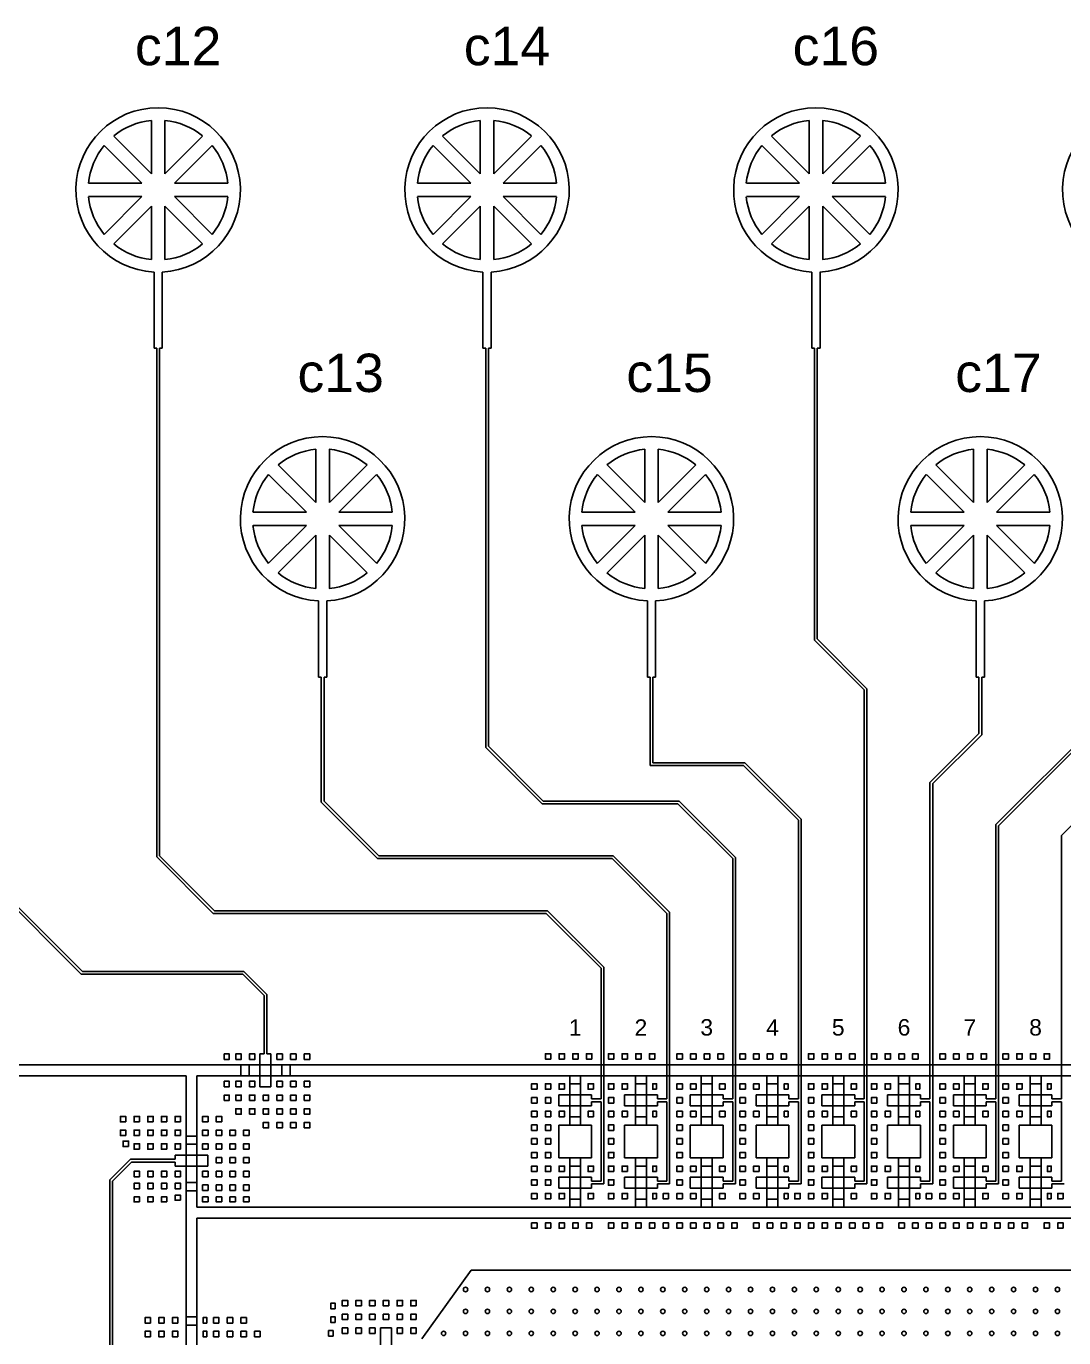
# Model space of a CAD drawing. Header units: millimetres. Extents: x -167437 to 196752, y 185 to 128185.
# Drawn here: x -157972 to -148507, y 51013 to 62975 of the extents above; entities that cross this region are included whole.
import ezdxf

# ---------------------------------------------------------------- set-up
doc = ezdxf.new("R2010")
doc.units = ezdxf.units.MM
for name, color, linetype in [('Control - Clear', 10, 'Continuous'), ('Control - Mask', 40, 'Continuous'), ('Flow - AZ50', 80, 'Continuous'), ('Flow - Clear', 140, 'Continuous'), ('Flow - Mask', 131, 'Continuous')]:
    doc.layers.add(name, color=color, linetype=linetype)
doc.styles.get("Standard").update_dxf_attribs({"font": 'arial.ttf'})

msp = doc.modelspace()

# ---------------------------------------------------------------- linework, layer by layer
at = {"layer": 'Control - Clear'}
for p, q in [((-156805, 60733), (-156805, 60038)), ((-156730, 60733), (-156730, 60038)), ((-153805, 60733), (-153805, 60038)), ((-153730, 60733), (-153730, 60038)), ((-150805, 60733), (-150805, 60038)), ((-150730, 60733), (-150730, 60038)), ((-156805, 60038), (-156780, 60038)), ((-156780, 55398), (-156780, 60038)), ((-156755, 60038), (-156730, 60038)), ((-156755, 55408), (-156755, 60038)), ((-153805, 60038), (-153780, 60038)), ((-153780, 56398), (-153780, 60038)), ((-153755, 60038), (-153730, 60038)), ((-153755, 56408), (-153755, 60038)), ((-150805, 60038), (-150780, 60038)), ((-150780, 60038), (-150780, 57376)), ((-150755, 60038), (-150730, 60038)), ((-150755, 60038), (-150755, 57387)), ((-155305, 57733), (-155305, 57038)), ((-155230, 57733), (-155230, 57038)), ((-152305, 57733), (-152305, 57038)), ((-152230, 57733), (-152230, 57038)), ((-149305, 57733), (-149305, 57038)), ((-149230, 57733), (-149230, 57038)), ((-150327, 56923), (-150780, 57376)), ((-150302, 56933), (-150755, 57387)), ((-155305, 57038), (-155280, 57038)), ((-155280, 55898), (-155280, 57038)), ((-155255, 57038), (-155230, 57038)), ((-155255, 55908), (-155255, 57038)), ((-152305, 57038), (-152280, 57038)), ((-152280, 57038), (-152280, 56233)), ((-152255, 57038), (-152230, 57038)), ((-152255, 57038), (-152255, 56258)), ((-149305, 57038), (-149280, 57038)), ((-149280, 57038), (-149280, 56523)), ((-149255, 57038), (-149230, 57038)), ((-149255, 57038), (-149255, 56513)), ((-149127, 55694), (-147780, 57040)), ((-149102, 55683), (-147755, 57030)), ((-150327, 53191), (-150327, 56923)), ((-150302, 52416), (-150302, 56933)), ((-149280, 56523), (-149727, 56077)), ((-149255, 56513), (-149702, 56067)), ((-153266, 55883), (-153780, 56398)), ((-153255, 55908), (-153755, 56408)), ((-151427, 56233), (-152280, 56233)), ((-151416, 56258), (-152255, 56258)), ((-151427, 56233), (-150927, 55733)), ((-151416, 56258), (-150902, 55744)), ((-148527, 55594), (-148012, 56108)), ((-149727, 53191), (-149727, 56077)), ((-149702, 52416), (-149702, 56067)), ((-159030, 55889), (-157469, 54328)), ((-159005, 55900), (-157459, 54353)), ((-154766, 55383), (-155280, 55898)), ((-154755, 55408), (-155255, 55908)), ((-152027, 55883), (-153266, 55883)), ((-152016, 55908), (-153255, 55908)), ((-152027, 55883), (-151527, 55383)), ((-152016, 55908), (-151502, 55394)), ((-150927, 53191), (-150927, 55733)), ((-150902, 52416), (-150902, 55744)), ((-149127, 53191), (-149127, 55694)), ((-149102, 52416), (-149102, 55683)), ((-148527, 53191), (-148527, 55594)), ((-156266, 54883), (-156780, 55398)), ((-156255, 54908), (-156755, 55408)), ((-152616, 55408), (-154755, 55408)), ((-152616, 55408), (-152102, 54894)), ((-151502, 52416), (-151502, 55394)), ((-152627, 55383), (-154766, 55383)), ((-152627, 55383), (-152127, 54883)), ((-151527, 53191), (-151527, 55383)), ((-153227, 54883), (-156266, 54883)), ((-153216, 54908), (-156255, 54908)), ((-153227, 54883), (-152727, 54383)), ((-153216, 54908), (-152702, 54394)), ((-152127, 53191), (-152127, 54883)), ((-152102, 52416), (-152102, 54894)), ((-155996, 54328), (-157469, 54328)), ((-155986, 54353), (-157459, 54353)), ((-155996, 54328), (-155802, 54134)), ((-155986, 54353), (-155777, 54144)), ((-152727, 53191), (-152727, 54383)), ((-152702, 52416), (-152702, 54394)), ((-155802, 53603), (-155802, 54134)), ((-155777, 53603), (-155777, 54144)), ((-155802, 53603), (-155839, 53603)), ((-155839, 53603), (-155839, 53303)), ((-155739, 53603), (-155777, 53603)), ((-155739, 53303), (-155739, 53603)), ((-155739, 53303), (-155839, 53303)), ((-152814, 53228), (-153114, 53228)), ((-153114, 53228), (-153114, 53128)), ((-153114, 53128), (-152814, 53128)), ((-152814, 53191), (-152814, 53228)), ((-152814, 53191), (-152727, 53191)), ((-152814, 53128), (-152814, 53166)), ((-152814, 53166), (-152727, 53166)), ((-152727, 52441), (-152727, 53166)), ((-152214, 53228), (-152514, 53228)), ((-152514, 53228), (-152514, 53128)), ((-152514, 53128), (-152214, 53128)), ((-152214, 53191), (-152214, 53228)), ((-152214, 53191), (-152127, 53191)), ((-152214, 53128), (-152214, 53166)), ((-152214, 53166), (-152127, 53166)), ((-152127, 52441), (-152127, 53166)), ((-151614, 53228), (-151914, 53228)), ((-151914, 53228), (-151914, 53128)), ((-151914, 53128), (-151614, 53128)), ((-151614, 53191), (-151614, 53228)), ((-151614, 53191), (-151527, 53191)), ((-151614, 53128), (-151614, 53166)), ((-151614, 53166), (-151527, 53166)), ((-151527, 52441), (-151527, 53166)), ((-151014, 53228), (-151314, 53228)), ((-151314, 53228), (-151314, 53128)), ((-151314, 53128), (-151014, 53128)), ((-151014, 53191), (-151014, 53228)), ((-151014, 53191), (-150927, 53191)), ((-151014, 53128), (-151014, 53166)), ((-151014, 53166), (-150927, 53166)), ((-150927, 52441), (-150927, 53166)), ((-150414, 53228), (-150714, 53228)), ((-150714, 53228), (-150714, 53128)), ((-150714, 53128), (-150414, 53128)), ((-150414, 53191), (-150414, 53228)), ((-150414, 53191), (-150327, 53191)), ((-150414, 53128), (-150414, 53166)), ((-150414, 53166), (-150327, 53166)), ((-150327, 52441), (-150327, 53166)), ((-149814, 53228), (-150114, 53228)), ((-150114, 53228), (-150114, 53128)), ((-150114, 53128), (-149814, 53128)), ((-149814, 53191), (-149814, 53228)), ((-149814, 53191), (-149727, 53191)), ((-149814, 53128), (-149814, 53166)), ((-149814, 53166), (-149727, 53166)), ((-149727, 52441), (-149727, 53166)), ((-149214, 53228), (-149514, 53228)), ((-149514, 53228), (-149514, 53128)), ((-149514, 53128), (-149214, 53128)), ((-149214, 53191), (-149214, 53228)), ((-149214, 53191), (-149127, 53191)), ((-149214, 53128), (-149214, 53166)), ((-149214, 53166), (-149127, 53166)), ((-149127, 52441), (-149127, 53166)), ((-148614, 53228), (-148914, 53228)), ((-148914, 53228), (-148914, 53128)), ((-148914, 53128), (-148614, 53128)), ((-148614, 53191), (-148614, 53228)), ((-148614, 53191), (-148527, 53191)), ((-148614, 53128), (-148614, 53166)), ((-148614, 53166), (-148527, 53166)), ((-148527, 52441), (-148527, 53166)), ((-157210, 52452), (-157021, 52641)), ((-156614, 52641), (-157021, 52641)), ((-156614, 52678), (-156614, 52641)), ((-156314, 52678), (-156614, 52678)), ((-156314, 52578), (-156314, 52678)), ((-157185, 52442), (-157011, 52616)), ((-156614, 52616), (-157011, 52616)), ((-156614, 52616), (-156614, 52578)), ((-156614, 52578), (-156314, 52578)), ((-157210, 47806), (-157210, 52452)), ((-157185, 47816), (-157185, 52442)), ((-152814, 52478), (-153114, 52478)), ((-153114, 52478), (-153114, 52378)), ((-152814, 52441), (-152814, 52478)), ((-152814, 52441), (-152727, 52441)), ((-152814, 52378), (-152814, 52416)), ((-152814, 52416), (-152702, 52416)), ((-152214, 52478), (-152514, 52478)), ((-152514, 52478), (-152514, 52378)), ((-152214, 52441), (-152214, 52478)), ((-152214, 52441), (-152127, 52441)), ((-152214, 52378), (-152214, 52416)), ((-152214, 52416), (-152102, 52416)), ((-151614, 52478), (-151914, 52478)), ((-151914, 52478), (-151914, 52378)), ((-151614, 52441), (-151614, 52478)), ((-151614, 52441), (-151527, 52441)), ((-151614, 52378), (-151614, 52416)), ((-151614, 52416), (-151502, 52416)), ((-151014, 52478), (-151314, 52478)), ((-151314, 52478), (-151314, 52378)), ((-151014, 52441), (-151014, 52478)), ((-151014, 52441), (-150927, 52441)), ((-151014, 52378), (-151014, 52416)), ((-151014, 52416), (-150902, 52416)), ((-150414, 52478), (-150714, 52478)), ((-150714, 52478), (-150714, 52378)), ((-150414, 52441), (-150414, 52478)), ((-150414, 52441), (-150327, 52441)), ((-150414, 52378), (-150414, 52416)), ((-150414, 52416), (-150302, 52416)), ((-149814, 52478), (-150114, 52478)), ((-150114, 52478), (-150114, 52378)), ((-149814, 52441), (-149814, 52478)), ((-149814, 52441), (-149727, 52441)), ((-149814, 52378), (-149814, 52416)), ((-149814, 52416), (-149702, 52416)), ((-149214, 52478), (-149514, 52478)), ((-149514, 52478), (-149514, 52378)), ((-149214, 52441), (-149214, 52478)), ((-149214, 52441), (-149127, 52441)), ((-149214, 52378), (-149214, 52416)), ((-149214, 52416), (-149102, 52416)), ((-148614, 52478), (-148914, 52478)), ((-148914, 52478), (-148914, 52378)), ((-148614, 52441), (-148614, 52478)), ((-148614, 52441), (-148527, 52441)), ((-148614, 52378), (-148614, 52416)), ((-148614, 52416), (-148502, 52416)), ((-153114, 52378), (-152814, 52378)), ((-152514, 52378), (-152214, 52378)), ((-151914, 52378), (-151614, 52378)), ((-151314, 52378), (-151014, 52378)), ((-150714, 52378), (-150414, 52378)), ((-150114, 52378), (-149814, 52378)), ((-149514, 52378), (-149214, 52378)), ((-148914, 52378), (-148614, 52378)), ((-154739, 50803), (-154739, 51103)), ((-154639, 51103), (-154739, 51103)), ((-154639, 51103), (-154639, 50803))]:
    msp.add_line(p, q, dxfattribs=at)
for centre in [(-156768, 61482), (-153768, 61482), (-150768, 61482), (-147768, 61482), (-155268, 58482), (-152268, 58482), (-149268, 58482)]:
    msp.add_arc(centre, 750, 272.866, 267.134, dxfattribs=at)
at = {"layer": 'Control - Mask'}
for p, q in [((-156829, 61630), (-156829, 62117)), ((-156706, 61630), (-156706, 62117)), ((-153829, 61630), (-153829, 62117)), ((-153706, 61630), (-153706, 62117)), ((-150829, 61630), (-150829, 62117)), ((-150706, 61630), (-150706, 62117)), ((-156829, 61630), (-157173, 61974)), ((-156706, 61630), (-156362, 61974)), ((-153829, 61630), (-154173, 61974)), ((-153706, 61630), (-153362, 61974)), ((-150829, 61630), (-151173, 61974)), ((-150706, 61630), (-150362, 61974)), ((-156916, 61544), (-157260, 61888)), ((-156620, 61544), (-156276, 61888)), ((-153916, 61544), (-154260, 61888)), ((-153620, 61544), (-153276, 61888)), ((-150916, 61544), (-151260, 61888)), ((-150620, 61544), (-150276, 61888)), ((-156916, 61544), (-157402, 61544)), ((-156620, 61544), (-156133, 61544)), ((-153916, 61544), (-154402, 61544)), ((-153620, 61544), (-153133, 61544)), ((-150916, 61544), (-151402, 61544)), ((-150620, 61544), (-150133, 61544)), ((-156916, 61421), (-157402, 61421)), ((-156916, 61421), (-157260, 61077)), ((-156620, 61421), (-156133, 61421)), ((-156620, 61421), (-156276, 61077)), ((-153916, 61421), (-154402, 61421)), ((-153916, 61421), (-154260, 61077)), ((-153620, 61421), (-153133, 61421)), ((-153620, 61421), (-153276, 61077)), ((-150916, 61421), (-151402, 61421)), ((-150916, 61421), (-151260, 61077)), ((-150620, 61421), (-150133, 61421)), ((-150620, 61421), (-150276, 61077)), ((-156829, 61334), (-157173, 60990)), ((-156829, 61334), (-156829, 60848)), ((-156706, 61334), (-156706, 60848)), ((-156706, 61334), (-156362, 60990)), ((-153829, 61334), (-154173, 60990)), ((-153829, 61334), (-153829, 60848)), ((-153706, 61334), (-153706, 60848)), ((-153706, 61334), (-153362, 60990)), ((-150829, 61334), (-151173, 60990)), ((-150829, 61334), (-150829, 60848)), ((-150706, 61334), (-150706, 60848)), ((-150706, 61334), (-150362, 60990)), ((-155329, 58630), (-155329, 59117)), ((-155206, 58630), (-155206, 59117)), ((-152329, 58630), (-152329, 59117)), ((-152206, 58630), (-152206, 59117)), ((-149329, 58630), (-149329, 59117)), ((-149206, 58630), (-149206, 59117)), ((-155416, 58544), (-155760, 58888)), ((-155329, 58630), (-155673, 58974)), ((-155206, 58630), (-154862, 58974)), ((-155120, 58544), (-154776, 58888)), ((-152416, 58544), (-152760, 58888)), ((-152329, 58630), (-152673, 58974)), ((-152206, 58630), (-151862, 58974)), ((-152120, 58544), (-151776, 58888)), ((-149416, 58544), (-149760, 58888)), ((-149329, 58630), (-149673, 58974)), ((-149206, 58630), (-148862, 58974)), ((-149120, 58544), (-148776, 58888)), ((-155416, 58544), (-155902, 58544)), ((-155120, 58544), (-154633, 58544)), ((-152416, 58544), (-152902, 58544)), ((-152120, 58544), (-151633, 58544)), ((-149416, 58544), (-149902, 58544)), ((-149120, 58544), (-148633, 58544)), ((-155416, 58421), (-155902, 58421)), ((-155416, 58421), (-155760, 58077)), ((-155120, 58421), (-154633, 58421)), ((-155120, 58421), (-154776, 58077)), ((-152416, 58421), (-152902, 58421)), ((-152416, 58421), (-152760, 58077)), ((-152120, 58421), (-151633, 58421)), ((-152120, 58421), (-151776, 58077)), ((-149416, 58421), (-149902, 58421)), ((-149416, 58421), (-149760, 58077)), ((-149120, 58421), (-148633, 58421)), ((-149120, 58421), (-148776, 58077)), ((-155329, 58334), (-155673, 57990)), ((-155329, 58334), (-155329, 57848)), ((-155206, 58334), (-155206, 57848)), ((-155206, 58334), (-154862, 57990)), ((-152329, 58334), (-152673, 57990)), ((-152329, 58334), (-152329, 57848)), ((-152206, 58334), (-152206, 57848)), ((-152206, 58334), (-151862, 57990)), ((-149329, 58334), (-149673, 57990)), ((-149329, 58334), (-149329, 57848)), ((-149206, 58334), (-149206, 57848)), ((-149206, 58334), (-148862, 57990))]:
    msp.add_line(p, q, dxfattribs=at)
for centre, start, end in [((-156768, 61482), 95.5177, 129.4823), ((-156768, 61482), 50.5177, 84.4823), ((-153768, 61482), 95.5177, 129.4823), ((-153768, 61482), 50.5177, 84.4823), ((-150768, 61482), 95.5177, 129.4823), ((-150768, 61482), 50.5177, 84.4823), ((-156768, 61482), 140.5177, 174.4823), ((-156768, 61482), 5.5177, 39.4823), ((-153768, 61482), 140.5177, 174.4823), ((-153768, 61482), 5.5177, 39.4823), ((-150768, 61482), 140.5177, 174.4823), ((-150768, 61482), 5.5177, 39.4823), ((-156768, 61482), 185.5177, 219.4823), ((-156768, 61482), 320.5177, 354.4823), ((-153768, 61482), 185.5177, 219.4823), ((-153768, 61482), 320.5177, 354.4823), ((-150768, 61482), 185.5177, 219.4823), ((-150768, 61482), 320.5177, 354.4823), ((-156768, 61482), 230.5177, 264.4823), ((-156768, 61482), 275.5177, 309.4823), ((-153768, 61482), 230.5177, 264.4823), ((-153768, 61482), 275.5177, 309.4823), ((-150768, 61482), 230.5177, 264.4823), ((-150768, 61482), 275.5177, 309.4823), ((-155268, 58482), 95.5177, 129.4823), ((-155268, 58482), 50.5177, 84.4823), ((-152268, 58482), 95.5177, 129.4823), ((-152268, 58482), 50.5177, 84.4823), ((-149268, 58482), 95.5177, 129.4823), ((-149268, 58482), 50.5177, 84.4823), ((-155268, 58482), 140.5177, 174.4823), ((-155268, 58482), 5.5177, 39.4823), ((-152268, 58482), 140.5177, 174.4823), ((-152268, 58482), 5.5177, 39.4823), ((-149268, 58482), 140.5177, 174.4823), ((-149268, 58482), 5.5177, 39.4823), ((-155268, 58482), 185.5177, 219.4823), ((-155268, 58482), 320.5177, 354.4823), ((-152268, 58482), 185.5177, 219.4823), ((-152268, 58482), 320.5177, 354.4823), ((-149268, 58482), 185.5177, 219.4823), ((-149268, 58482), 320.5177, 354.4823), ((-155268, 58482), 230.5177, 264.4823), ((-155268, 58482), 275.5177, 309.4823), ((-152268, 58482), 230.5177, 264.4823), ((-152268, 58482), 275.5177, 309.4823), ((-149268, 58482), 230.5177, 264.4823), ((-149268, 58482), 275.5177, 309.4823)]:
    msp.add_arc(centre, 638, start, end, dxfattribs=at)
at = {"layer": 'Flow - AZ50'}
for p, q in [((-156014, 53403), (-156014, 53503)), ((-156014, 53503), (-155564, 53503)), ((-155564, 53403), (-155564, 53503)), ((-155564, 53403), (-156014, 53403)), ((-153014, 52953), (-153014, 53403)), ((-153014, 53403), (-152914, 53403)), ((-152914, 53403), (-152914, 52953)), ((-152414, 52953), (-152414, 53403)), ((-152414, 53403), (-152314, 53403)), ((-152314, 53403), (-152314, 52953)), ((-151814, 52953), (-151814, 53403)), ((-151814, 53403), (-151714, 53403)), ((-151714, 53403), (-151714, 52953)), ((-151214, 52953), (-151214, 53403)), ((-151214, 53403), (-151114, 53403)), ((-151114, 53403), (-151114, 52953)), ((-150614, 52953), (-150614, 53403)), ((-150614, 53403), (-150514, 53403)), ((-150514, 53403), (-150514, 52953)), ((-150014, 52953), (-150014, 53403)), ((-150014, 53403), (-149914, 53403)), ((-149914, 53403), (-149914, 52953)), ((-149414, 52953), (-149414, 53403)), ((-149414, 53403), (-149314, 53403)), ((-149314, 53403), (-149314, 52953)), ((-148814, 52953), (-148814, 53403)), ((-148814, 53403), (-148714, 53403)), ((-148714, 53403), (-148714, 52953)), ((-153014, 52953), (-152914, 52953)), ((-152414, 52953), (-152314, 52953)), ((-151814, 52953), (-151714, 52953)), ((-151214, 52953), (-151114, 52953)), ((-150614, 52953), (-150514, 52953)), ((-150014, 52953), (-149914, 52953)), ((-149414, 52953), (-149314, 52953)), ((-148814, 52953), (-148714, 52953)), ((-156514, 52353), (-156514, 52853)), ((-156414, 52853), (-156514, 52853)), ((-156414, 52853), (-156414, 52353)), ((-153014, 52203), (-153014, 52653)), ((-153014, 52653), (-152914, 52653)), ((-152914, 52653), (-152914, 52203)), ((-152414, 52203), (-152414, 52653)), ((-152414, 52653), (-152314, 52653)), ((-152314, 52653), (-152314, 52203)), ((-151814, 52203), (-151814, 52653)), ((-151814, 52653), (-151714, 52653)), ((-151714, 52653), (-151714, 52203)), ((-151214, 52203), (-151214, 52653)), ((-151214, 52653), (-151114, 52653)), ((-151114, 52653), (-151114, 52203)), ((-150614, 52203), (-150614, 52653)), ((-150614, 52653), (-150514, 52653)), ((-150514, 52653), (-150514, 52203)), ((-150014, 52203), (-150014, 52653)), ((-150014, 52653), (-149914, 52653)), ((-149914, 52653), (-149914, 52203)), ((-149414, 52203), (-149414, 52653)), ((-149414, 52653), (-149314, 52653)), ((-149314, 52653), (-149314, 52203)), ((-148814, 52203), (-148814, 52653)), ((-148814, 52653), (-148714, 52653)), ((-148714, 52653), (-148714, 52203)), ((-156414, 52353), (-156514, 52353)), ((-153014, 52203), (-152914, 52203)), ((-152414, 52203), (-152314, 52203)), ((-151814, 52203), (-151714, 52203)), ((-151214, 52203), (-151114, 52203)), ((-150614, 52203), (-150514, 52203)), ((-150014, 52203), (-149914, 52203)), ((-149414, 52203), (-149314, 52203)), ((-148814, 52203), (-148714, 52203)), ((-156514, 50653), (-156514, 51203)), ((-156414, 51203), (-156514, 51203)), ((-156414, 51203), (-156414, 50653))]:
    msp.add_line(p, q, dxfattribs=at)
at = {"layer": 'Flow - Clear'}
for p, q in [((-158464, 53503), (-155939, 53503)), ((-155939, 53403), (-155939, 53503)), ((-155639, 53503), (-155639, 53403)), ((-155639, 53503), (-145114, 53503)), ((-156514, 53403), (-158505, 53403)), ((-156514, 53403), (-156514, 52778)), ((-156414, 52778), (-156414, 53403)), ((-155939, 53403), (-156414, 53403)), ((-155639, 53403), (-153014, 53403)), ((-153014, 53403), (-153014, 53328)), ((-152914, 53328), (-152914, 53403)), ((-152914, 53403), (-152414, 53403)), ((-152414, 53403), (-152414, 53328)), ((-152314, 53328), (-152314, 53403)), ((-152314, 53403), (-151814, 53403)), ((-151814, 53403), (-151814, 53328)), ((-151714, 53328), (-151714, 53403)), ((-151714, 53403), (-151214, 53403)), ((-151214, 53403), (-151214, 53328)), ((-151114, 53328), (-151114, 53403)), ((-151114, 53403), (-150614, 53403)), ((-150614, 53403), (-150614, 53328)), ((-150514, 53328), (-150514, 53403)), ((-150514, 53403), (-150014, 53403)), ((-150014, 53403), (-150014, 53328)), ((-149914, 53328), (-149914, 53403)), ((-149914, 53403), (-149414, 53403)), ((-149414, 53403), (-149414, 53328)), ((-149314, 53328), (-149314, 53403)), ((-149314, 53403), (-148814, 53403)), ((-148814, 53403), (-148814, 53328)), ((-148714, 53328), (-148714, 53403)), ((-148714, 53403), (-148214, 53403)), ((-153014, 53328), (-152914, 53328)), ((-152414, 53328), (-152314, 53328)), ((-151814, 53328), (-151714, 53328)), ((-151214, 53328), (-151114, 53328)), ((-150614, 53328), (-150514, 53328)), ((-150014, 53328), (-149914, 53328)), ((-149414, 53328), (-149314, 53328)), ((-148814, 53328), (-148714, 53328)), ((-152914, 53028), (-153014, 53028)), ((-153014, 53028), (-153014, 52953)), ((-152914, 52953), (-152914, 53028)), ((-152314, 53028), (-152414, 53028)), ((-152414, 53028), (-152414, 52953)), ((-152314, 52953), (-152314, 53028)), ((-151714, 53028), (-151814, 53028)), ((-151814, 53028), (-151814, 52953)), ((-151714, 52953), (-151714, 53028)), ((-151114, 53028), (-151214, 53028)), ((-151214, 53028), (-151214, 52953)), ((-151114, 52953), (-151114, 53028)), ((-150514, 53028), (-150614, 53028)), ((-150614, 53028), (-150614, 52953)), ((-150514, 52953), (-150514, 53028)), ((-149914, 53028), (-150014, 53028)), ((-150014, 53028), (-150014, 52953)), ((-149914, 52953), (-149914, 53028)), ((-149314, 53028), (-149414, 53028)), ((-149414, 53028), (-149414, 52953)), ((-149314, 52953), (-149314, 53028)), ((-148714, 53028), (-148814, 53028)), ((-148814, 53028), (-148814, 52953)), ((-148714, 52953), (-148714, 53028)), ((-153014, 52953), (-153114, 52953)), ((-153114, 52953), (-153114, 52653)), ((-152814, 52953), (-152914, 52953)), ((-152814, 52653), (-152814, 52953)), ((-152414, 52953), (-152514, 52953)), ((-152514, 52953), (-152514, 52653)), ((-152214, 52953), (-152314, 52953)), ((-152214, 52653), (-152214, 52953)), ((-151814, 52953), (-151914, 52953)), ((-151914, 52953), (-151914, 52653)), ((-151614, 52953), (-151714, 52953)), ((-151614, 52653), (-151614, 52953)), ((-151214, 52953), (-151314, 52953)), ((-151314, 52953), (-151314, 52653)), ((-151014, 52953), (-151114, 52953)), ((-151014, 52653), (-151014, 52953)), ((-150614, 52953), (-150714, 52953)), ((-150714, 52953), (-150714, 52653)), ((-150414, 52953), (-150514, 52953)), ((-150414, 52653), (-150414, 52953)), ((-150014, 52953), (-150114, 52953)), ((-150114, 52953), (-150114, 52653)), ((-149814, 52953), (-149914, 52953)), ((-149814, 52653), (-149814, 52953)), ((-149414, 52953), (-149514, 52953)), ((-149514, 52953), (-149514, 52653)), ((-149214, 52953), (-149314, 52953)), ((-149214, 52653), (-149214, 52953)), ((-148814, 52953), (-148914, 52953)), ((-148914, 52953), (-148914, 52653)), ((-148614, 52953), (-148714, 52953)), ((-148614, 52653), (-148614, 52953)), ((-156514, 52778), (-156414, 52778)), ((-153114, 52653), (-153014, 52653)), ((-153014, 52653), (-153014, 52578)), ((-152914, 52653), (-152814, 52653)), ((-152914, 52578), (-152914, 52653)), ((-152514, 52653), (-152414, 52653)), ((-152414, 52653), (-152414, 52578)), ((-152314, 52653), (-152214, 52653)), ((-152314, 52578), (-152314, 52653)), ((-151914, 52653), (-151814, 52653)), ((-151814, 52653), (-151814, 52578)), ((-151714, 52653), (-151614, 52653)), ((-151714, 52578), (-151714, 52653)), ((-151314, 52653), (-151214, 52653)), ((-151214, 52653), (-151214, 52578)), ((-151114, 52653), (-151014, 52653)), ((-151114, 52578), (-151114, 52653)), ((-150714, 52653), (-150614, 52653)), ((-150614, 52653), (-150614, 52578)), ((-150514, 52653), (-150414, 52653)), ((-150514, 52578), (-150514, 52653)), ((-150114, 52653), (-150014, 52653)), ((-150014, 52653), (-150014, 52578)), ((-149914, 52653), (-149814, 52653)), ((-149914, 52578), (-149914, 52653)), ((-149514, 52653), (-149414, 52653)), ((-149414, 52653), (-149414, 52578)), ((-149314, 52653), (-149214, 52653)), ((-149314, 52578), (-149314, 52653)), ((-148914, 52653), (-148814, 52653)), ((-148814, 52653), (-148814, 52578)), ((-148714, 52653), (-148614, 52653)), ((-148714, 52578), (-148714, 52653)), ((-153014, 52578), (-152914, 52578)), ((-152414, 52578), (-152314, 52578)), ((-151814, 52578), (-151714, 52578)), ((-151214, 52578), (-151114, 52578)), ((-150614, 52578), (-150514, 52578)), ((-150014, 52578), (-149914, 52578)), ((-149414, 52578), (-149314, 52578)), ((-148814, 52578), (-148714, 52578)), ((-156514, 52428), (-156514, 51128)), ((-156414, 52428), (-156514, 52428)), ((-156414, 52428), (-156414, 52203)), ((-152914, 52278), (-153014, 52278)), ((-153014, 52278), (-153014, 52203)), ((-152914, 52203), (-152914, 52278)), ((-152314, 52278), (-152414, 52278)), ((-152414, 52278), (-152414, 52203)), ((-152314, 52203), (-152314, 52278)), ((-151714, 52278), (-151814, 52278)), ((-151814, 52278), (-151814, 52203)), ((-151714, 52203), (-151714, 52278)), ((-151114, 52278), (-151214, 52278)), ((-151214, 52278), (-151214, 52203)), ((-151114, 52203), (-151114, 52278)), ((-150514, 52278), (-150614, 52278)), ((-150614, 52278), (-150614, 52203)), ((-150514, 52203), (-150514, 52278)), ((-149914, 52278), (-150014, 52278)), ((-150014, 52278), (-150014, 52203)), ((-149914, 52203), (-149914, 52278)), ((-149314, 52278), (-149414, 52278)), ((-149414, 52278), (-149414, 52203)), ((-149314, 52203), (-149314, 52278)), ((-148714, 52278), (-148814, 52278)), ((-148814, 52278), (-148814, 52203)), ((-148714, 52203), (-148714, 52278)), ((-156414, 52203), (-153014, 52203)), ((-152914, 52203), (-152414, 52203)), ((-152314, 52203), (-151814, 52203)), ((-151714, 52203), (-151214, 52203)), ((-151114, 52203), (-150614, 52203)), ((-150514, 52203), (-150014, 52203)), ((-149914, 52203), (-149414, 52203)), ((-149314, 52203), (-148814, 52203)), ((-148714, 52203), (-148214, 52203)), ((-156414, 51128), (-156414, 52103)), ((-145164, 52103), (-156414, 52103)), ((-154364, 51003), (-153914, 51628)), ((-153914, 51628), (-147164, 51628)), ((-156514, 51128), (-156414, 51128))]:
    msp.add_line(p, q, dxfattribs=at)
at = {"layer": 'Flow - Mask'}
for points in [[(-156165, 53552), (-156165, 53602), (-156120, 53602), (-156120, 53552)], [(-156060, 53552), (-156060, 53602), (-156010, 53602), (-156010, 53552)], [(-155935, 53552), (-155935, 53602), (-155885, 53602), (-155885, 53552)], [(-155685, 53552), (-155685, 53602), (-155635, 53602), (-155635, 53552)], [(-155560, 53552), (-155560, 53602), (-155510, 53602), (-155510, 53552)], [(-155435, 53552), (-155435, 53602), (-155385, 53602), (-155385, 53552)], [(-153186, 53554), (-153236, 53554), (-153236, 53604), (-153186, 53604)], [(-153061, 53554), (-153111, 53554), (-153111, 53604), (-153061, 53604)], [(-152936, 53554), (-152986, 53554), (-152986, 53604), (-152936, 53604)], [(-152811, 53554), (-152861, 53554), (-152861, 53604), (-152811, 53604)], [(-152611, 53554), (-152661, 53554), (-152661, 53604), (-152611, 53604)], [(-152486, 53554), (-152536, 53554), (-152536, 53604), (-152486, 53604)], [(-152361, 53554), (-152411, 53554), (-152411, 53604), (-152361, 53604)], [(-152236, 53554), (-152286, 53554), (-152286, 53604), (-152236, 53604)], [(-151986, 53554), (-152036, 53554), (-152036, 53604), (-151986, 53604)], [(-151861, 53554), (-151911, 53554), (-151911, 53604), (-151861, 53604)], [(-151736, 53554), (-151786, 53554), (-151786, 53604), (-151736, 53604)], [(-151611, 53554), (-151661, 53554), (-151661, 53604), (-151611, 53604)], [(-151411, 53554), (-151461, 53554), (-151461, 53604), (-151411, 53604)], [(-151286, 53554), (-151336, 53554), (-151336, 53604), (-151286, 53604)], [(-151161, 53554), (-151211, 53554), (-151211, 53604), (-151161, 53604)], [(-151036, 53554), (-151086, 53554), (-151086, 53604), (-151036, 53604)], [(-150786, 53554), (-150836, 53554), (-150836, 53604), (-150786, 53604)], [(-150661, 53554), (-150711, 53554), (-150711, 53604), (-150661, 53604)], [(-150536, 53554), (-150586, 53554), (-150586, 53604), (-150536, 53604)], [(-150411, 53554), (-150461, 53554), (-150461, 53604), (-150411, 53604)], [(-150211, 53554), (-150261, 53554), (-150261, 53604), (-150211, 53604)], [(-150086, 53554), (-150136, 53554), (-150136, 53604), (-150086, 53604)], [(-149961, 53554), (-150011, 53554), (-150011, 53604), (-149961, 53604)], [(-149836, 53554), (-149886, 53554), (-149886, 53604), (-149836, 53604)], [(-149586, 53554), (-149636, 53554), (-149636, 53604), (-149586, 53604)], [(-149461, 53554), (-149511, 53554), (-149511, 53604), (-149461, 53604)], [(-149336, 53554), (-149386, 53554), (-149386, 53604), (-149336, 53604)], [(-149211, 53554), (-149261, 53554), (-149261, 53604), (-149211, 53604)], [(-149011, 53554), (-149061, 53554), (-149061, 53604), (-149011, 53604)], [(-148886, 53554), (-148936, 53554), (-148936, 53604), (-148886, 53604)], [(-148761, 53554), (-148811, 53554), (-148811, 53604), (-148761, 53604)], [(-148636, 53554), (-148686, 53554), (-148686, 53604), (-148636, 53604)], [(-156165, 53302), (-156165, 53352), (-156120, 53352), (-156120, 53302)], [(-156060, 53302), (-156060, 53352), (-156010, 53352), (-156010, 53302)], [(-155935, 53302), (-155935, 53352), (-155885, 53352), (-155885, 53302)], [(-155685, 53302), (-155685, 53352), (-155635, 53352), (-155635, 53302)], [(-155560, 53302), (-155560, 53352), (-155510, 53352), (-155510, 53302)], [(-155435, 53302), (-155435, 53352), (-155385, 53352), (-155385, 53302)], [(-153311, 53279), (-153361, 53279), (-153361, 53329), (-153311, 53329)], [(-153186, 53279), (-153236, 53279), (-153236, 53329), (-153186, 53329)], [(-153061, 53279), (-153111, 53279), (-153111, 53329), (-153061, 53329)], [(-152796, 53279), (-152846, 53279), (-152846, 53329), (-152796, 53329)], [(-152611, 53279), (-152661, 53279), (-152661, 53329), (-152611, 53329)], [(-152486, 53279), (-152536, 53279), (-152536, 53329), (-152486, 53329)], [(-152221, 53279), (-152256, 53279), (-152256, 53329), (-152221, 53329)], [(-151986, 53279), (-152036, 53279), (-152036, 53329), (-151986, 53329)], [(-151861, 53279), (-151911, 53279), (-151911, 53329), (-151861, 53329)], [(-151596, 53279), (-151646, 53279), (-151646, 53329), (-151596, 53329)], [(-151411, 53279), (-151461, 53279), (-151461, 53329), (-151411, 53329)], [(-151286, 53279), (-151336, 53279), (-151336, 53329), (-151286, 53329)], [(-151021, 53279), (-151056, 53279), (-151056, 53329), (-151021, 53329)], [(-150786, 53279), (-150836, 53279), (-150836, 53329), (-150786, 53329)], [(-150661, 53279), (-150711, 53279), (-150711, 53329), (-150661, 53329)], [(-150396, 53279), (-150446, 53279), (-150446, 53329), (-150396, 53329)], [(-150211, 53279), (-150261, 53279), (-150261, 53329), (-150211, 53329)], [(-150086, 53279), (-150136, 53279), (-150136, 53329), (-150086, 53329)], [(-149821, 53279), (-149856, 53279), (-149856, 53329), (-149821, 53329)], [(-149586, 53279), (-149636, 53279), (-149636, 53329), (-149586, 53329)], [(-149461, 53279), (-149511, 53279), (-149511, 53329), (-149461, 53329)], [(-149196, 53279), (-149246, 53279), (-149246, 53329), (-149196, 53329)], [(-149011, 53279), (-149061, 53279), (-149061, 53329), (-149011, 53329)], [(-148886, 53279), (-148936, 53279), (-148936, 53329), (-148886, 53329)], [(-148621, 53279), (-148656, 53279), (-148656, 53329), (-148621, 53329)], [(-156165, 53177), (-156165, 53227), (-156120, 53227), (-156120, 53177)], [(-156060, 53177), (-156060, 53227), (-156010, 53227), (-156010, 53177)], [(-155935, 53177), (-155935, 53227), (-155885, 53227), (-155885, 53177)], [(-155810, 53177), (-155810, 53227), (-155760, 53227), (-155760, 53177)], [(-155685, 53177), (-155685, 53227), (-155635, 53227), (-155635, 53177)], [(-155560, 53177), (-155560, 53227), (-155510, 53227), (-155510, 53177)], [(-155435, 53177), (-155435, 53227), (-155385, 53227), (-155385, 53177)], [(-153311, 53154), (-153361, 53154), (-153361, 53204), (-153311, 53204)], [(-153186, 53154), (-153236, 53154), (-153236, 53204), (-153186, 53204)], [(-152611, 53154), (-152661, 53154), (-152661, 53204), (-152611, 53204)], [(-151986, 53154), (-152036, 53154), (-152036, 53204), (-151986, 53204)], [(-151411, 53154), (-151461, 53154), (-151461, 53204), (-151411, 53204)], [(-150786, 53154), (-150836, 53154), (-150836, 53204), (-150786, 53204)], [(-150211, 53154), (-150261, 53154), (-150261, 53204), (-150211, 53204)], [(-149586, 53154), (-149636, 53154), (-149636, 53204), (-149586, 53204)], [(-149011, 53154), (-149061, 53154), (-149061, 53204), (-149011, 53204)], [(-157063, 52982), (-157113, 52982), (-157113, 53032), (-157063, 53032)], [(-156938, 52982), (-156988, 52982), (-156988, 53032), (-156938, 53032)], [(-156813, 52982), (-156863, 52982), (-156863, 53032), (-156813, 53032)], [(-156688, 52982), (-156738, 52982), (-156738, 53032), (-156688, 53032)], [(-156563, 52982), (-156613, 52982), (-156613, 53032), (-156563, 53032)], [(-156313, 52982), (-156363, 52982), (-156363, 53032), (-156313, 53032)], [(-156188, 52982), (-156238, 52982), (-156238, 53032), (-156188, 53032)], [(-156060, 53052), (-156060, 53102), (-156010, 53102), (-156010, 53052)], [(-155935, 53052), (-155935, 53102), (-155885, 53102), (-155885, 53052)], [(-155810, 53052), (-155810, 53102), (-155760, 53102), (-155760, 53052)], [(-155685, 53052), (-155685, 53102), (-155635, 53102), (-155635, 53052)], [(-155560, 53052), (-155560, 53102), (-155510, 53102), (-155510, 53052)], [(-155435, 53052), (-155435, 53102), (-155385, 53102), (-155385, 53052)], [(-153311, 53029), (-153361, 53029), (-153361, 53079), (-153311, 53079)], [(-153186, 53029), (-153236, 53029), (-153236, 53079), (-153186, 53079)], [(-153061, 53029), (-153111, 53029), (-153111, 53079), (-153061, 53079)], [(-152796, 53029), (-152846, 53029), (-152846, 53079), (-152796, 53079)], [(-152611, 53029), (-152661, 53029), (-152661, 53079), (-152611, 53079)], [(-152486, 53029), (-152536, 53029), (-152536, 53079), (-152486, 53079)], [(-152221, 53029), (-152256, 53029), (-152256, 53079), (-152221, 53079)], [(-151986, 53029), (-152036, 53029), (-152036, 53079), (-151986, 53079)], [(-151861, 53029), (-151911, 53029), (-151911, 53079), (-151861, 53079)], [(-151596, 53029), (-151646, 53029), (-151646, 53079), (-151596, 53079)], [(-151411, 53029), (-151461, 53029), (-151461, 53079), (-151411, 53079)], [(-151286, 53029), (-151336, 53029), (-151336, 53079), (-151286, 53079)], [(-151021, 53029), (-151056, 53029), (-151056, 53079), (-151021, 53079)], [(-150786, 53029), (-150836, 53029), (-150836, 53079), (-150786, 53079)], [(-150661, 53029), (-150711, 53029), (-150711, 53079), (-150661, 53079)], [(-150396, 53029), (-150446, 53029), (-150446, 53079), (-150396, 53079)], [(-150211, 53029), (-150261, 53029), (-150261, 53079), (-150211, 53079)], [(-150086, 53029), (-150136, 53029), (-150136, 53079), (-150086, 53079)], [(-149821, 53029), (-149856, 53029), (-149856, 53079), (-149821, 53079)], [(-149586, 53029), (-149636, 53029), (-149636, 53079), (-149586, 53079)], [(-149461, 53029), (-149511, 53029), (-149511, 53079), (-149461, 53079)], [(-149196, 53029), (-149246, 53029), (-149246, 53079), (-149196, 53079)], [(-149011, 53029), (-149061, 53029), (-149061, 53079), (-149011, 53079)], [(-148886, 53029), (-148936, 53029), (-148936, 53079), (-148886, 53079)], [(-148621, 53029), (-148656, 53029), (-148656, 53079), (-148621, 53079)], [(-157063, 52857), (-157113, 52857), (-157113, 52907), (-157063, 52907)], [(-156938, 52857), (-156988, 52857), (-156988, 52907), (-156938, 52907)], [(-156813, 52857), (-156863, 52857), (-156863, 52907), (-156813, 52907)], [(-156688, 52857), (-156738, 52857), (-156738, 52907), (-156688, 52907)], [(-156563, 52857), (-156613, 52857), (-156613, 52907), (-156563, 52907)], [(-156313, 52857), (-156363, 52857), (-156363, 52907), (-156313, 52907)], [(-156188, 52857), (-156238, 52857), (-156238, 52907), (-156188, 52907)], [(-156063, 52857), (-156113, 52857), (-156113, 52907), (-156063, 52907)], [(-155938, 52857), (-155988, 52857), (-155988, 52907), (-155938, 52907)], [(-155810, 52927), (-155810, 52977), (-155760, 52977), (-155760, 52927)], [(-155685, 52927), (-155685, 52977), (-155635, 52977), (-155635, 52927)], [(-155560, 52927), (-155560, 52977), (-155510, 52977), (-155510, 52927)], [(-155435, 52927), (-155435, 52977), (-155385, 52977), (-155385, 52927)], [(-153311, 52904), (-153361, 52904), (-153361, 52954), (-153311, 52954)], [(-153186, 52904), (-153236, 52904), (-153236, 52954), (-153186, 52954)], [(-152611, 52904), (-152661, 52904), (-152661, 52954), (-152611, 52954)], [(-151986, 52904), (-152036, 52904), (-152036, 52954), (-151986, 52954)], [(-151411, 52904), (-151461, 52904), (-151461, 52954), (-151411, 52954)], [(-150786, 52904), (-150836, 52904), (-150836, 52954), (-150786, 52954)], [(-150211, 52904), (-150261, 52904), (-150261, 52954), (-150211, 52954)], [(-149586, 52904), (-149636, 52904), (-149636, 52954), (-149586, 52954)], [(-149011, 52904), (-149061, 52904), (-149061, 52954), (-149011, 52954)], [(-157038, 52757), (-157088, 52757), (-157088, 52807), (-157038, 52807)], [(-156938, 52732), (-156988, 52732), (-156988, 52782), (-156938, 52782)], [(-156813, 52732), (-156863, 52732), (-156863, 52782), (-156813, 52782)], [(-156688, 52732), (-156738, 52732), (-156738, 52782), (-156688, 52782)], [(-156563, 52732), (-156613, 52732), (-156613, 52782), (-156563, 52782)], [(-156313, 52732), (-156363, 52732), (-156363, 52782), (-156313, 52782)], [(-156188, 52732), (-156238, 52732), (-156238, 52782), (-156188, 52782)], [(-156063, 52732), (-156113, 52732), (-156113, 52782), (-156063, 52782)], [(-155938, 52732), (-155988, 52732), (-155988, 52782), (-155938, 52782)], [(-153311, 52779), (-153361, 52779), (-153361, 52829), (-153311, 52829)], [(-153186, 52779), (-153236, 52779), (-153236, 52829), (-153186, 52829)], [(-152611, 52779), (-152661, 52779), (-152661, 52829), (-152611, 52829)], [(-151986, 52779), (-152036, 52779), (-152036, 52829), (-151986, 52829)], [(-151411, 52779), (-151461, 52779), (-151461, 52829), (-151411, 52829)], [(-150786, 52779), (-150836, 52779), (-150836, 52829), (-150786, 52829)], [(-150211, 52779), (-150261, 52779), (-150261, 52829), (-150211, 52829)], [(-149586, 52779), (-149636, 52779), (-149636, 52829), (-149586, 52829)], [(-149011, 52779), (-149061, 52779), (-149061, 52829), (-149011, 52829)], [(-156188, 52607), (-156238, 52607), (-156238, 52657), (-156188, 52657)], [(-156063, 52607), (-156113, 52607), (-156113, 52657), (-156063, 52657)], [(-155938, 52607), (-155988, 52607), (-155988, 52657), (-155938, 52657)], [(-153311, 52654), (-153361, 52654), (-153361, 52704), (-153311, 52704)], [(-153186, 52654), (-153236, 52654), (-153236, 52704), (-153186, 52704)], [(-152611, 52654), (-152661, 52654), (-152661, 52704), (-152611, 52704)], [(-151986, 52654), (-152036, 52654), (-152036, 52704), (-151986, 52704)], [(-151411, 52654), (-151461, 52654), (-151461, 52704), (-151411, 52704)], [(-150786, 52654), (-150836, 52654), (-150836, 52704), (-150786, 52704)], [(-150211, 52654), (-150261, 52654), (-150261, 52704), (-150211, 52704)], [(-149586, 52654), (-149636, 52654), (-149636, 52704), (-149586, 52704)], [(-149011, 52654), (-149061, 52654), (-149061, 52704), (-149011, 52704)], [(-156938, 52482), (-156988, 52482), (-156988, 52532), (-156938, 52532)], [(-156813, 52482), (-156863, 52482), (-156863, 52532), (-156813, 52532)], [(-156688, 52482), (-156738, 52482), (-156738, 52532), (-156688, 52532)], [(-156563, 52482), (-156613, 52482), (-156613, 52532), (-156563, 52532)], [(-156313, 52482), (-156363, 52482), (-156363, 52532), (-156313, 52532)], [(-156188, 52482), (-156238, 52482), (-156238, 52532), (-156188, 52532)], [(-156063, 52482), (-156113, 52482), (-156113, 52532), (-156063, 52532)], [(-155938, 52482), (-155988, 52482), (-155988, 52532), (-155938, 52532)], [(-153311, 52529), (-153361, 52529), (-153361, 52579), (-153311, 52579)], [(-153186, 52529), (-153236, 52529), (-153236, 52579), (-153186, 52579)], [(-153061, 52529), (-153111, 52529), (-153111, 52579), (-153061, 52579)], [(-152796, 52529), (-152846, 52529), (-152846, 52579), (-152796, 52579)], [(-152611, 52529), (-152661, 52529), (-152661, 52579), (-152611, 52579)], [(-152486, 52529), (-152536, 52529), (-152536, 52579), (-152486, 52579)], [(-152221, 52529), (-152256, 52529), (-152256, 52579), (-152221, 52579)], [(-151986, 52529), (-152036, 52529), (-152036, 52579), (-151986, 52579)], [(-151861, 52529), (-151911, 52529), (-151911, 52579), (-151861, 52579)], [(-151596, 52529), (-151646, 52529), (-151646, 52579), (-151596, 52579)], [(-151411, 52529), (-151461, 52529), (-151461, 52579), (-151411, 52579)], [(-151286, 52529), (-151336, 52529), (-151336, 52579), (-151286, 52579)], [(-151021, 52529), (-151056, 52529), (-151056, 52579), (-151021, 52579)], [(-150786, 52529), (-150836, 52529), (-150836, 52579), (-150786, 52579)], [(-150661, 52529), (-150711, 52529), (-150711, 52579), (-150661, 52579)], [(-150396, 52529), (-150446, 52529), (-150446, 52579), (-150396, 52579)], [(-150211, 52529), (-150261, 52529), (-150261, 52579), (-150211, 52579)], [(-150086, 52529), (-150136, 52529), (-150136, 52579), (-150086, 52579)], [(-149821, 52529), (-149856, 52529), (-149856, 52579), (-149821, 52579)], [(-149586, 52529), (-149636, 52529), (-149636, 52579), (-149586, 52579)], [(-149461, 52529), (-149511, 52529), (-149511, 52579), (-149461, 52579)], [(-149196, 52529), (-149246, 52529), (-149246, 52579), (-149196, 52579)], [(-149011, 52529), (-149061, 52529), (-149061, 52579), (-149011, 52579)], [(-148886, 52529), (-148936, 52529), (-148936, 52579), (-148886, 52579)], [(-148621, 52529), (-148656, 52529), (-148656, 52579), (-148621, 52579)], [(-156938, 52372), (-156988, 52372), (-156988, 52422), (-156938, 52422)], [(-156813, 52372), (-156863, 52372), (-156863, 52422), (-156813, 52422)], [(-156688, 52372), (-156738, 52372), (-156738, 52422), (-156688, 52422)], [(-156563, 52372), (-156613, 52372), (-156613, 52422), (-156563, 52422)], [(-156313, 52357), (-156363, 52357), (-156363, 52407), (-156313, 52407)], [(-156188, 52357), (-156238, 52357), (-156238, 52407), (-156188, 52407)], [(-156063, 52357), (-156113, 52357), (-156113, 52407), (-156063, 52407)], [(-155938, 52357), (-155988, 52357), (-155988, 52407), (-155938, 52407)], [(-153311, 52404), (-153361, 52404), (-153361, 52454), (-153311, 52454)], [(-153186, 52404), (-153236, 52404), (-153236, 52454), (-153186, 52454)], [(-152611, 52404), (-152661, 52404), (-152661, 52454), (-152611, 52454)], [(-151986, 52404), (-152036, 52404), (-152036, 52454), (-151986, 52454)], [(-151411, 52404), (-151461, 52404), (-151461, 52454), (-151411, 52454)], [(-150786, 52404), (-150836, 52404), (-150836, 52454), (-150786, 52454)], [(-150211, 52404), (-150261, 52404), (-150261, 52454), (-150211, 52454)], [(-149586, 52404), (-149636, 52404), (-149636, 52454), (-149586, 52454)], [(-149011, 52404), (-149061, 52404), (-149061, 52454), (-149011, 52454)], [(-156938, 52252), (-156988, 52252), (-156988, 52297), (-156938, 52297)], [(-156813, 52252), (-156863, 52252), (-156863, 52297), (-156813, 52297)], [(-156688, 52252), (-156738, 52252), (-156738, 52297), (-156688, 52297)], [(-156563, 52267), (-156613, 52267), (-156613, 52312), (-156563, 52312)], [(-156313, 52252), (-156363, 52252), (-156363, 52297), (-156313, 52297)], [(-156188, 52252), (-156238, 52252), (-156238, 52297), (-156188, 52297)], [(-156063, 52252), (-156113, 52252), (-156113, 52297), (-156063, 52297)], [(-155938, 52252), (-155988, 52252), (-155988, 52297), (-155938, 52297)], [(-153311, 52279), (-153361, 52279), (-153361, 52329), (-153311, 52329)], [(-153186, 52279), (-153236, 52279), (-153236, 52329), (-153186, 52329)], [(-153061, 52279), (-153111, 52279), (-153111, 52329), (-153061, 52329)], [(-152796, 52279), (-152846, 52279), (-152846, 52329), (-152796, 52329)], [(-152611, 52279), (-152661, 52279), (-152661, 52329), (-152611, 52329)], [(-152486, 52279), (-152536, 52279), (-152536, 52329), (-152486, 52329)], [(-152221, 52279), (-152256, 52279), (-152256, 52329), (-152221, 52329)], [(-152111, 52279), (-152161, 52279), (-152161, 52329), (-152111, 52329)], [(-151986, 52279), (-152036, 52279), (-152036, 52329), (-151986, 52329)], [(-151861, 52279), (-151911, 52279), (-151911, 52329), (-151861, 52329)], [(-151596, 52279), (-151646, 52279), (-151646, 52329), (-151596, 52329)], [(-151411, 52279), (-151461, 52279), (-151461, 52329), (-151411, 52329)], [(-151286, 52279), (-151336, 52279), (-151336, 52329), (-151286, 52329)], [(-151021, 52279), (-151056, 52279), (-151056, 52329), (-151021, 52329)], [(-150911, 52279), (-150961, 52279), (-150961, 52329), (-150911, 52329)], [(-150786, 52279), (-150836, 52279), (-150836, 52329), (-150786, 52329)], [(-150661, 52279), (-150711, 52279), (-150711, 52329), (-150661, 52329)], [(-150396, 52279), (-150446, 52279), (-150446, 52329), (-150396, 52329)], [(-150211, 52279), (-150261, 52279), (-150261, 52329), (-150211, 52329)], [(-150086, 52279), (-150136, 52279), (-150136, 52329), (-150086, 52329)], [(-149821, 52279), (-149856, 52279), (-149856, 52329), (-149821, 52329)], [(-149711, 52279), (-149761, 52279), (-149761, 52329), (-149711, 52329)], [(-149586, 52279), (-149636, 52279), (-149636, 52329), (-149586, 52329)], [(-149461, 52279), (-149511, 52279), (-149511, 52329), (-149461, 52329)], [(-149196, 52279), (-149246, 52279), (-149246, 52329), (-149196, 52329)], [(-149011, 52279), (-149061, 52279), (-149061, 52329), (-149011, 52329)], [(-148886, 52279), (-148936, 52279), (-148936, 52329), (-148886, 52329)], [(-148621, 52279), (-148656, 52279), (-148656, 52329), (-148621, 52329)], [(-148511, 52279), (-148561, 52279), (-148561, 52329), (-148511, 52329)], [(-153311, 52011), (-153361, 52011), (-153361, 52061), (-153311, 52061)], [(-153186, 52011), (-153236, 52011), (-153236, 52061), (-153186, 52061)], [(-153061, 52011), (-153111, 52011), (-153111, 52061), (-153061, 52061)], [(-152936, 52011), (-152986, 52011), (-152986, 52061), (-152936, 52061)], [(-152811, 52011), (-152861, 52011), (-152861, 52061), (-152811, 52061)], [(-152611, 52011), (-152661, 52011), (-152661, 52061), (-152611, 52061)], [(-152486, 52011), (-152536, 52011), (-152536, 52061), (-152486, 52061)], [(-152361, 52011), (-152411, 52011), (-152411, 52061), (-152361, 52061)], [(-152236, 52011), (-152286, 52011), (-152286, 52061), (-152236, 52061)], [(-152111, 52011), (-152161, 52011), (-152161, 52061), (-152111, 52061)], [(-151986, 52011), (-152036, 52011), (-152036, 52061), (-151986, 52061)], [(-151861, 52011), (-151911, 52011), (-151911, 52061), (-151861, 52061)], [(-151736, 52011), (-151786, 52011), (-151786, 52061), (-151736, 52061)], [(-151611, 52011), (-151661, 52011), (-151661, 52061), (-151611, 52061)], [(-151486, 52011), (-151536, 52011), (-151536, 52061), (-151486, 52061)], [(-151286, 52011), (-151336, 52011), (-151336, 52061), (-151286, 52061)], [(-151161, 52011), (-151211, 52011), (-151211, 52061), (-151161, 52061)], [(-151036, 52011), (-151086, 52011), (-151086, 52061), (-151036, 52061)], [(-150911, 52011), (-150961, 52011), (-150961, 52061), (-150911, 52061)], [(-150786, 52011), (-150836, 52011), (-150836, 52061), (-150786, 52061)], [(-150661, 52011), (-150711, 52011), (-150711, 52061), (-150661, 52061)], [(-150536, 52011), (-150586, 52011), (-150586, 52061), (-150536, 52061)], [(-150411, 52011), (-150461, 52011), (-150461, 52061), (-150411, 52061)], [(-150286, 52011), (-150336, 52011), (-150336, 52061), (-150286, 52061)], [(-150161, 52011), (-150211, 52011), (-150211, 52061), (-150161, 52061)], [(-149961, 52011), (-150011, 52011), (-150011, 52061), (-149961, 52061)], [(-149836, 52011), (-149886, 52011), (-149886, 52061), (-149836, 52061)], [(-149711, 52011), (-149761, 52011), (-149761, 52061), (-149711, 52061)], [(-149586, 52011), (-149636, 52011), (-149636, 52061), (-149586, 52061)], [(-149461, 52011), (-149511, 52011), (-149511, 52061), (-149461, 52061)], [(-149336, 52011), (-149386, 52011), (-149386, 52061), (-149336, 52061)], [(-149211, 52011), (-149261, 52011), (-149261, 52061), (-149211, 52061)], [(-149086, 52011), (-149136, 52011), (-149136, 52061), (-149086, 52061)], [(-148961, 52011), (-149011, 52011), (-149011, 52061), (-148961, 52061)], [(-148836, 52011), (-148886, 52011), (-148886, 52061), (-148836, 52061)], [(-148636, 52011), (-148686, 52011), (-148686, 52061), (-148636, 52061)], [(-148511, 52011), (-148561, 52011), (-148561, 52061), (-148511, 52061)], [(-155152, 51278), (-155194, 51278), (-155194, 51328), (-155152, 51328)], [(-155039, 51303), (-155089, 51303), (-155089, 51353), (-155039, 51353)], [(-154914, 51303), (-154964, 51303), (-154964, 51353), (-154914, 51353)], [(-154789, 51303), (-154839, 51303), (-154839, 51353), (-154789, 51353)], [(-154664, 51303), (-154714, 51303), (-154714, 51353), (-154664, 51353)], [(-154539, 51303), (-154589, 51303), (-154589, 51353), (-154539, 51353)], [(-154414, 51303), (-154464, 51303), (-154464, 51353), (-154414, 51353)], [(-155152, 51153), (-155194, 51153), (-155194, 51203), (-155152, 51203)], [(-155039, 51178), (-155089, 51178), (-155089, 51228), (-155039, 51228)], [(-154914, 51178), (-154964, 51178), (-154964, 51228), (-154914, 51228)], [(-154789, 51178), (-154839, 51178), (-154839, 51228), (-154789, 51228)], [(-154664, 51178), (-154714, 51178), (-154714, 51228), (-154664, 51228)], [(-154539, 51178), (-154589, 51178), (-154589, 51228), (-154539, 51228)], [(-154414, 51178), (-154464, 51178), (-154464, 51228), (-154414, 51228)], [(-156838, 51147), (-156888, 51147), (-156888, 51197), (-156838, 51197)], [(-156713, 51147), (-156763, 51147), (-156763, 51197), (-156713, 51197)], [(-156588, 51147), (-156638, 51147), (-156638, 51197), (-156588, 51197)], [(-156323, 51147), (-156358, 51147), (-156358, 51197), (-156323, 51197)], [(-156213, 51147), (-156263, 51147), (-156263, 51197), (-156213, 51197)], [(-156088, 51147), (-156138, 51147), (-156138, 51197), (-156088, 51197)], [(-155963, 51147), (-156013, 51147), (-156013, 51197), (-155963, 51197)], [(-155039, 51053), (-155089, 51053), (-155089, 51103), (-155039, 51103)], [(-154914, 51053), (-154964, 51053), (-154964, 51103), (-154914, 51103)], [(-154789, 51053), (-154839, 51053), (-154839, 51103), (-154789, 51103)], [(-154539, 51053), (-154589, 51053), (-154589, 51103), (-154539, 51103)], [(-154414, 51053), (-154464, 51053), (-154464, 51103), (-154414, 51103)], [(-156838, 51022), (-156888, 51022), (-156888, 51072), (-156838, 51072)], [(-156713, 51022), (-156763, 51022), (-156763, 51072), (-156713, 51072)], [(-156588, 51022), (-156638, 51022), (-156638, 51072), (-156588, 51072)], [(-156323, 51022), (-156358, 51022), (-156358, 51072), (-156323, 51072)], [(-156213, 51022), (-156263, 51022), (-156263, 51072), (-156213, 51072)], [(-156088, 51022), (-156138, 51022), (-156138, 51072), (-156088, 51072)], [(-155963, 51022), (-156013, 51022), (-156013, 51072), (-155963, 51072)], [(-155838, 51022), (-155888, 51022), (-155888, 51072), (-155838, 51072)], [(-155172, 51028), (-155214, 51028), (-155214, 51078), (-155172, 51078)]]:
    msp.add_lwpolyline(points, close=True, dxfattribs=at)
for centre in [(-153964, 51453), (-153764, 51453), (-153564, 51453), (-153364, 51453), (-153164, 51453), (-152964, 51453), (-152764, 51453), (-152564, 51453), (-152364, 51453), (-152164, 51453), (-151964, 51453), (-151764, 51453), (-151564, 51453), (-151364, 51453), (-151164, 51453), (-150964, 51453), (-150764, 51453), (-150564, 51453), (-150364, 51453), (-150164, 51453), (-149964, 51453), (-149764, 51453), (-149564, 51453), (-149364, 51453), (-149164, 51453), (-148964, 51453), (-148764, 51453), (-148564, 51453), (-153964, 51253), (-153764, 51253), (-153564, 51253), (-153364, 51253), (-153164, 51253), (-152964, 51253), (-152764, 51253), (-152564, 51253), (-152364, 51253), (-152164, 51253), (-151964, 51253), (-151764, 51253), (-151564, 51253), (-151364, 51253), (-151164, 51253), (-150964, 51253), (-150764, 51253), (-150564, 51253), (-150364, 51253), (-150164, 51253), (-149964, 51253), (-149764, 51253), (-149564, 51253), (-149364, 51253), (-149164, 51253), (-148964, 51253), (-148764, 51253), (-148564, 51253), (-154164, 51053), (-153964, 51053), (-153764, 51053), (-153564, 51053), (-153364, 51053), (-153164, 51053), (-152964, 51053), (-152764, 51053), (-152564, 51053), (-152364, 51053), (-152164, 51053), (-151964, 51053), (-151764, 51053), (-151564, 51053), (-151364, 51053), (-151164, 51053), (-150964, 51053), (-150764, 51053), (-150564, 51053), (-150364, 51053), (-150164, 51053), (-149964, 51053), (-149764, 51053), (-149564, 51053), (-149364, 51053), (-149164, 51053), (-148964, 51053), (-148764, 51053), (-148564, 51053)]:
    msp.add_circle(centre, 20, dxfattribs=at)

# ---------------------------------------------------------------- texts
at = {"layer": 'Control - Clear', "char_height": 350, "attachment_point": 1}
for s, insert in [('c12', (-156980, 62970)), ('c14', (-153980, 62970)), ('c16', (-150980, 62970)), ('c13', (-155497, 59989)), ('c15', (-152497, 59989)), ('c17', (-149497, 59989))]:
    msp.add_mtext_dynamic_manual_height_columns(s, width=6.63, gutter_width=12.5, heights=[0], dxfattribs=dict(at, insert=insert))
at = {"layer": 'Flow - Clear', "char_height": 150, "attachment_point": 8}
for s, insert in [('1', (-152964, 53767)), ('2', (-152364, 53767)), ('3', (-151764, 53767)), ('4', (-151164, 53767)), ('5', (-150564, 53767)), ('6', (-149964, 53767)), ('7', (-149364, 53767)), ('8', (-148764, 53767))]:
    msp.add_mtext_dynamic_manual_height_columns(s, width=150, gutter_width=12.5, heights=[0], dxfattribs=dict(at, insert=insert))

doc.saveas('drawing.dxf')
